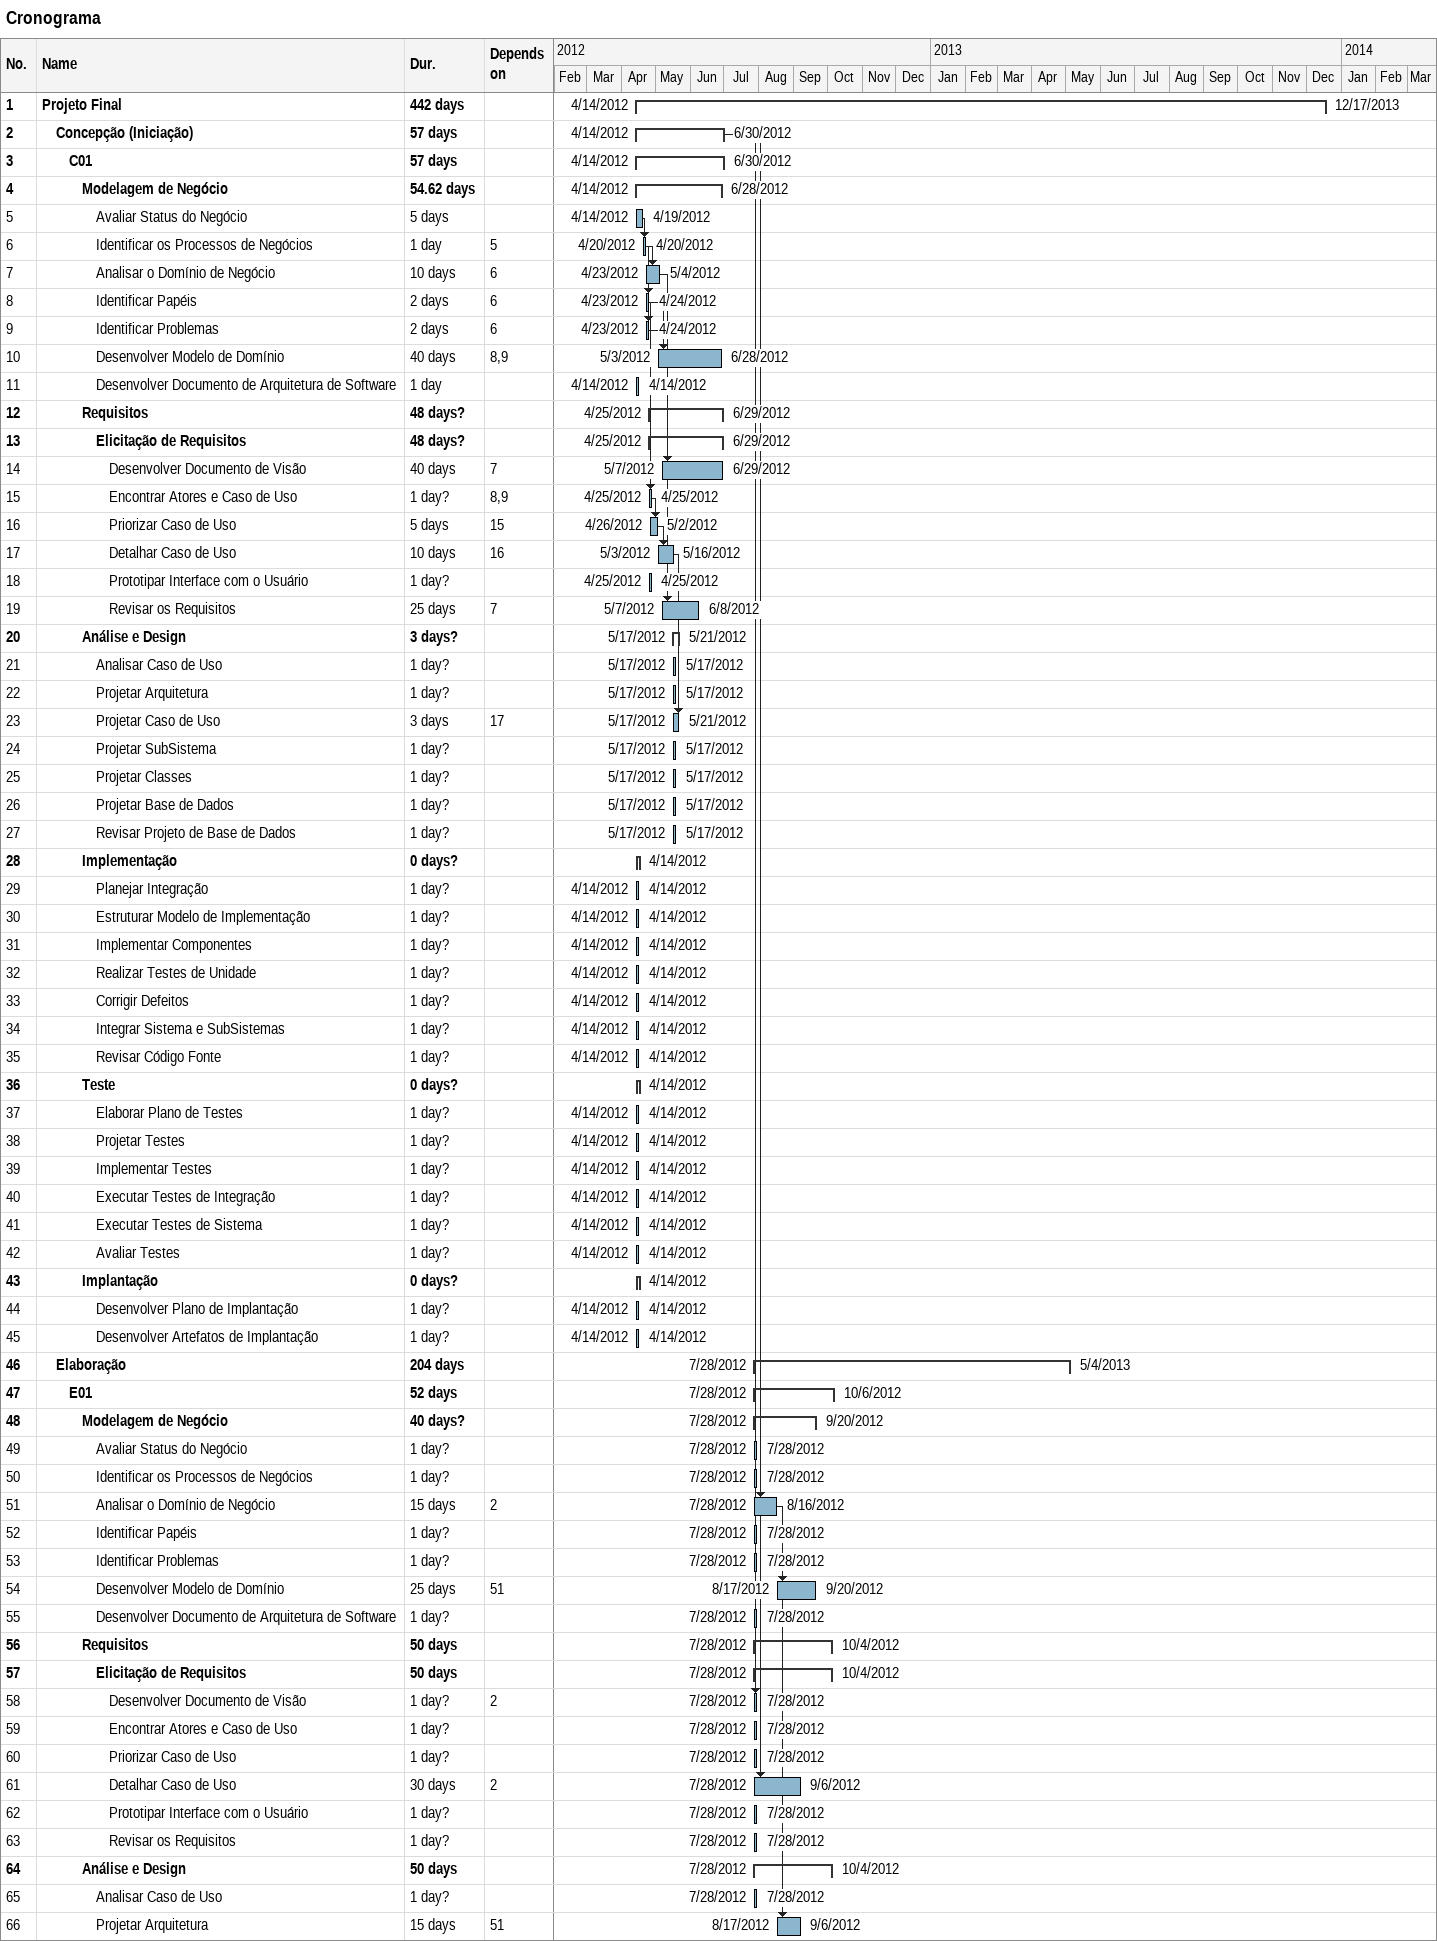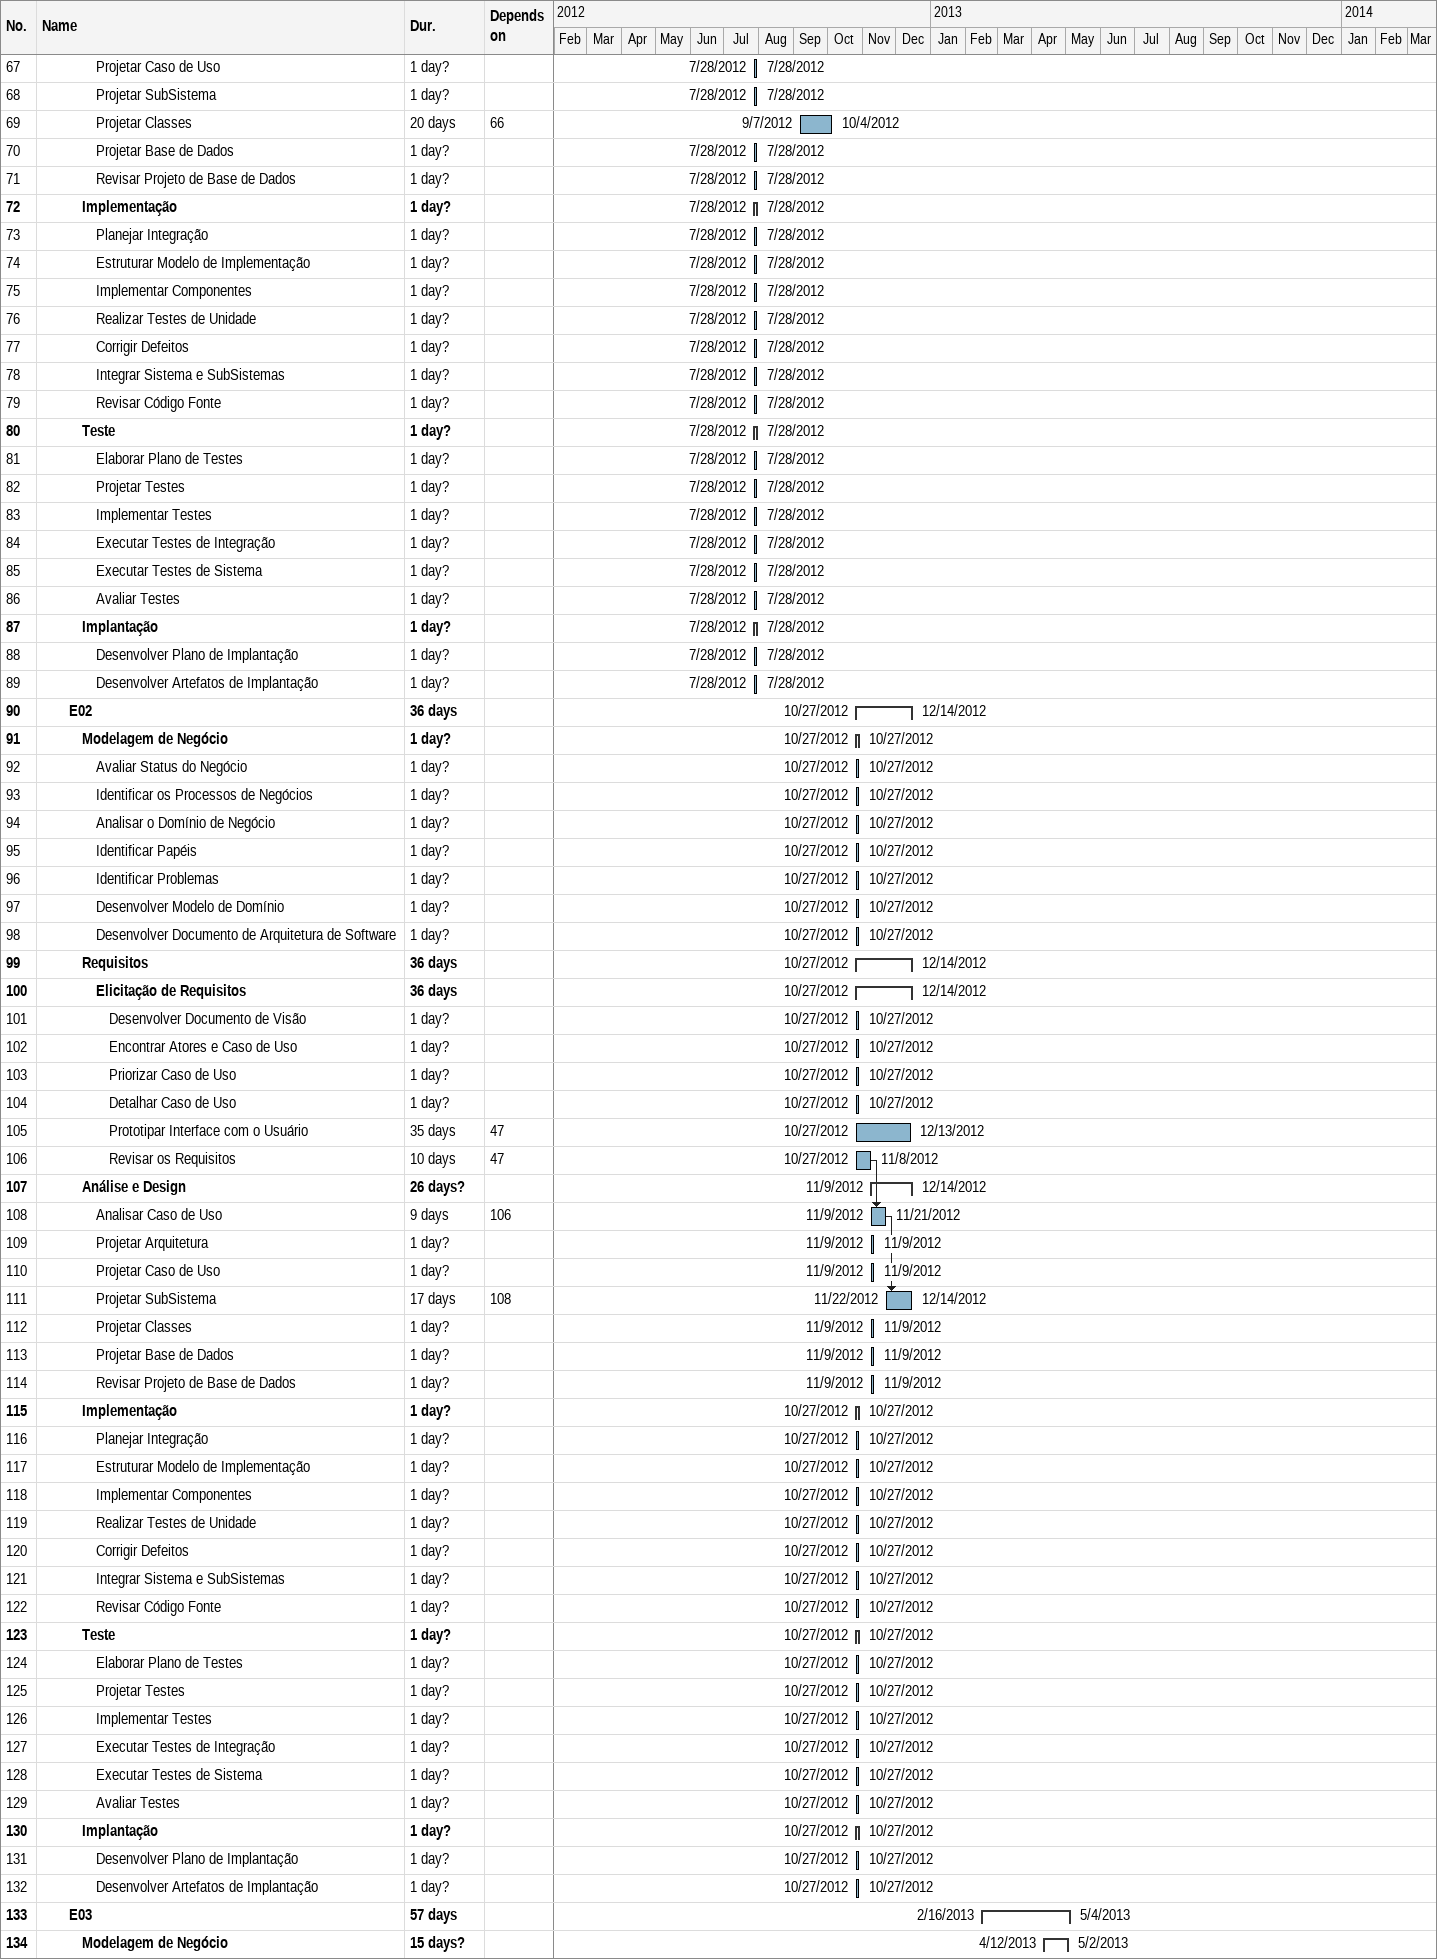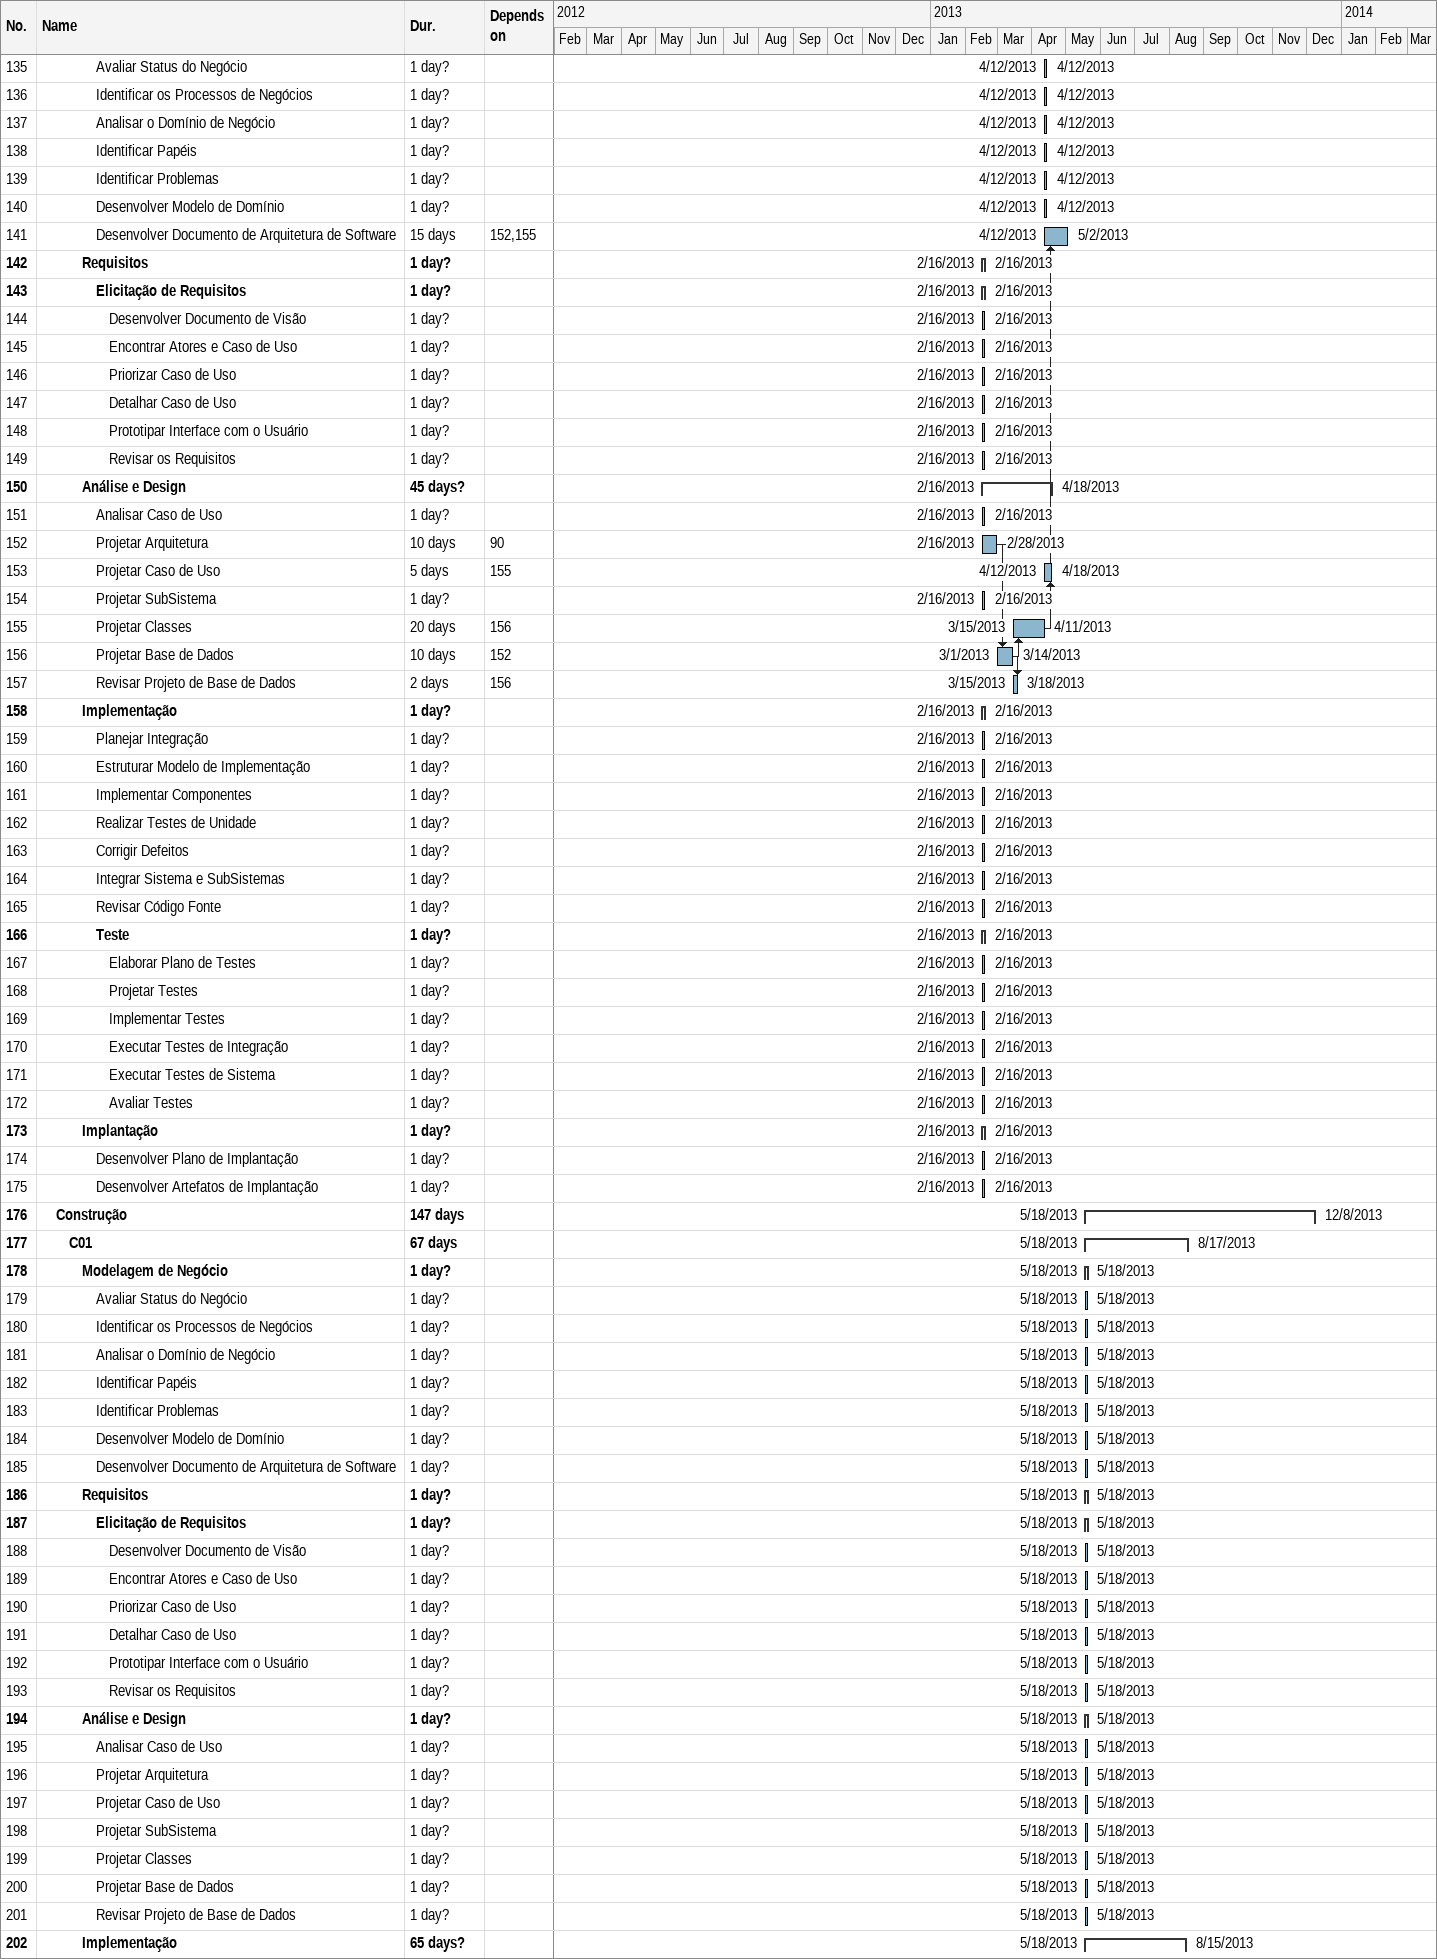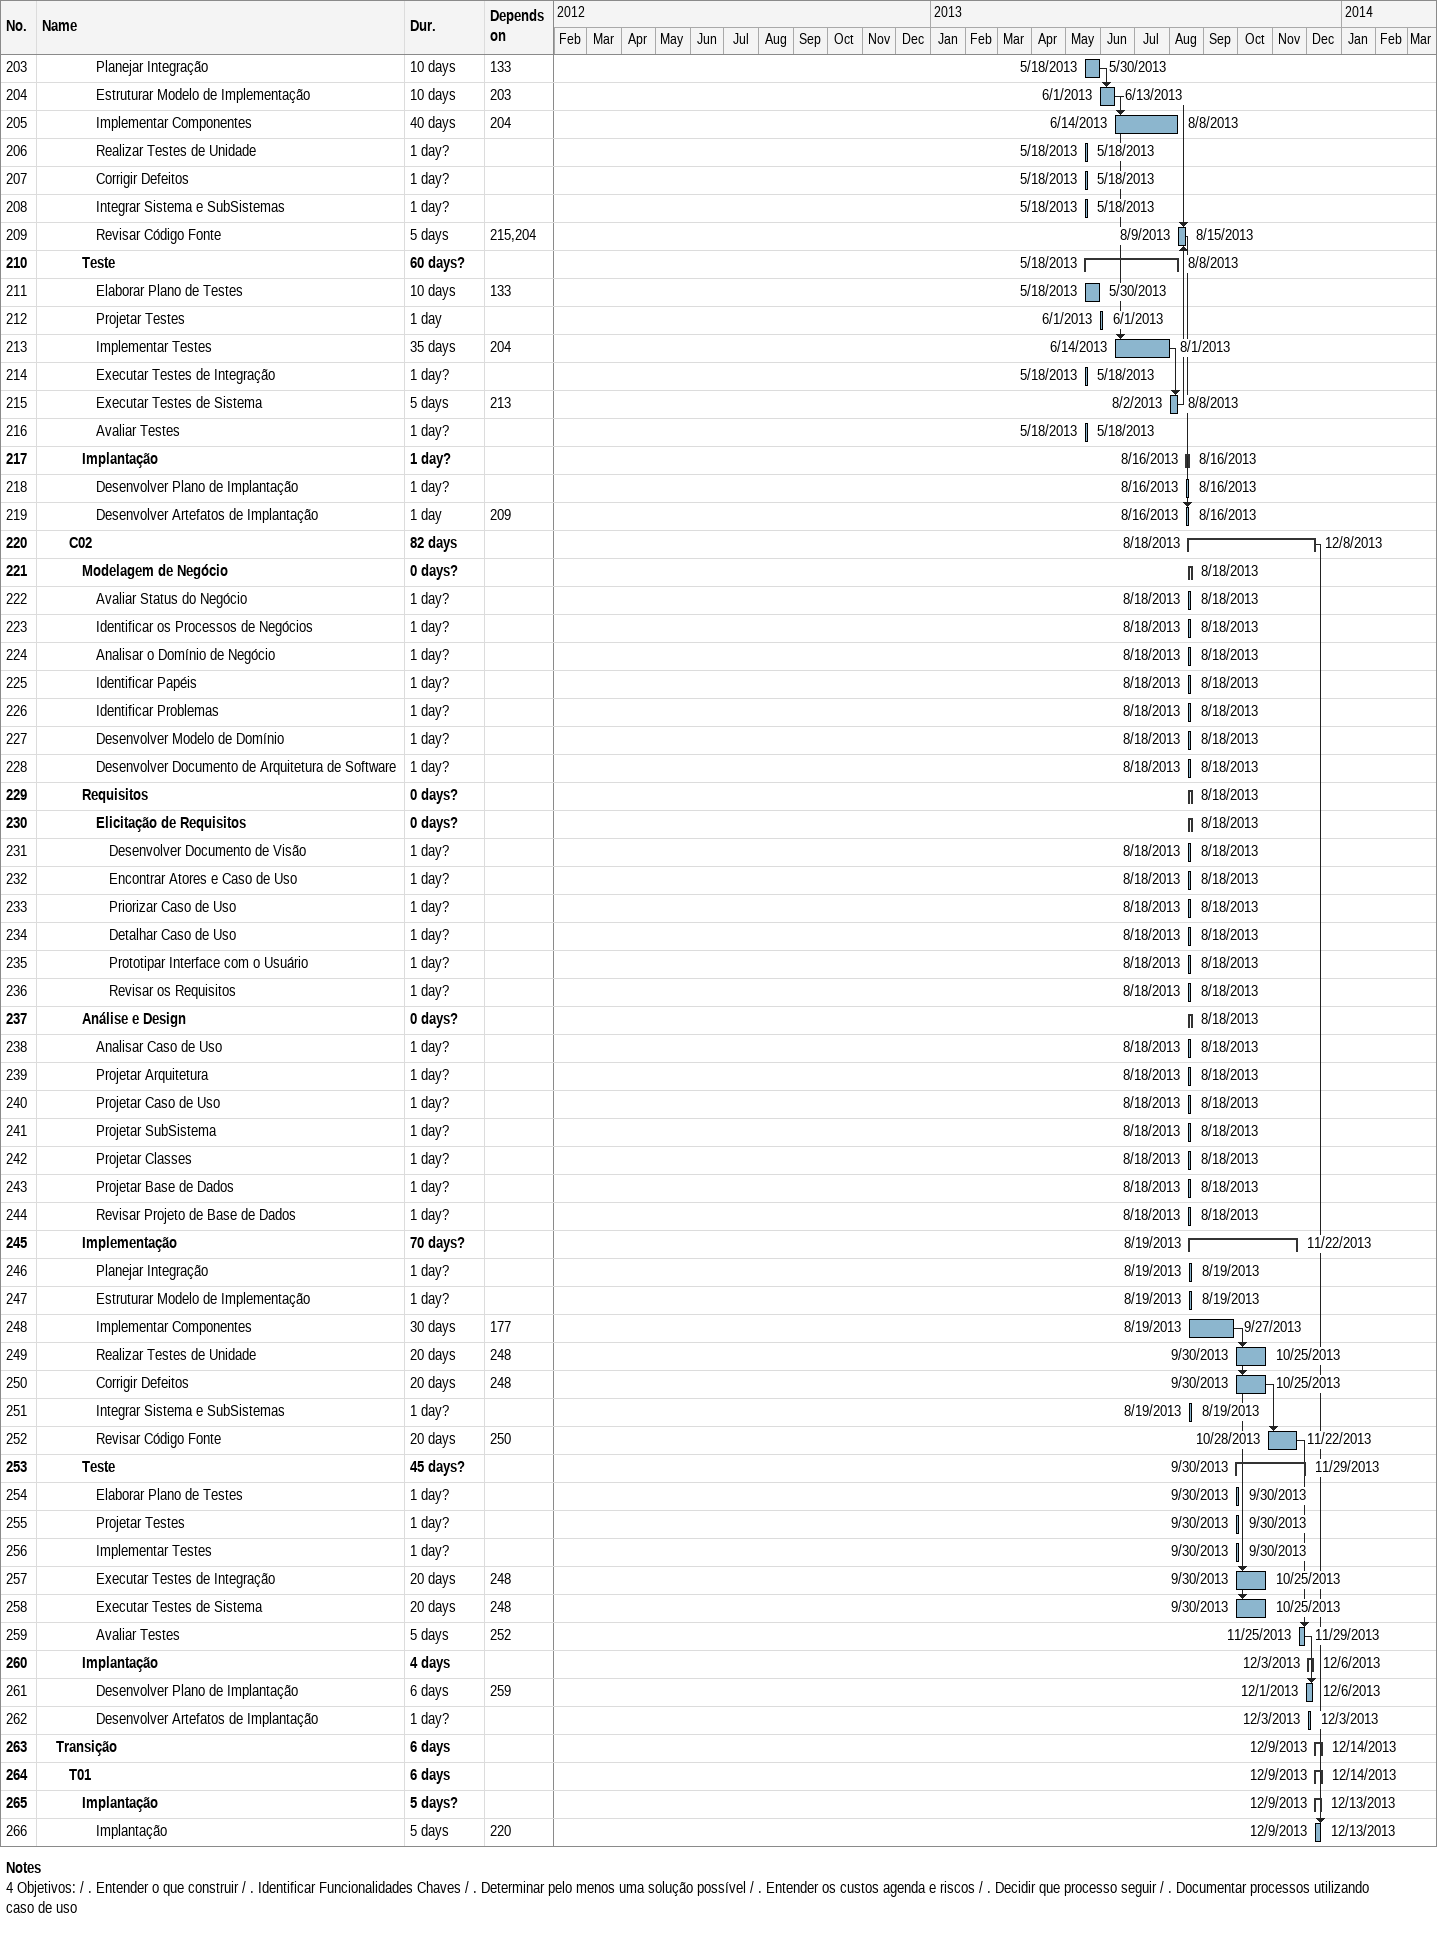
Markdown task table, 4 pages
Cronograma

| ID | Level | Task | Duration | Start | Finish | Predecessors |
|---|---|---|---|---|---|---|
| 1 | 1 | **Projeto Final** | 442d | 2012-04-14 | 2013-12-17 |  |
| 2 | 2 | **Concepção (Iniciação)** | 57d | 2012-04-14 | 2012-06-30 |  |
| 3 | 3 | **C01** | 57d | 2012-04-14 | 2012-06-30 |  |
| 4 | 4 | **Modelagem de Negócio** | 54.62d | 2012-04-14 | 2012-06-28 |  |
| 5 | 5 | Avaliar Status do Negócio | 5d | 2012-04-14 | 2012-04-19 |  |
| 6 | 5 | Identificar os Processos de Negócios | 1d | 2012-04-20 | 2012-04-20 | 5 |
| 7 | 5 | Analisar o Domínio de Negócio | 10d | 2012-04-23 | 2012-05-04 | 6 |
| 8 | 5 | Identificar Papéis | 2d | 2012-04-23 | 2012-04-24 | 6 |
| 9 | 5 | Identificar Problemas | 2d | 2012-04-23 | 2012-04-24 | 6 |
| 10 | 5 | Desenvolver Modelo de Domínio | 40d | 2012-05-03 | 2012-06-28 | 8, 9 |
| 11 | 5 | Desenvolver Documento de Arquitetura de Software | 1d | 2012-04-14 | 2012-04-14 |  |
| 12 | 4 | **Requisitos** | 48d? | 2012-04-25 | 2012-06-29 |  |
| 13 | 5 | **Elicitação de Requisitos** | 48d? | 2012-04-25 | 2012-06-29 |  |
| 14 | 6 | Desenvolver Documento de Visão | 40d | 2012-05-07 | 2012-06-29 | 7 |
| 15 | 6 | Encontrar Atores e Caso de Uso | 1d? | 2012-04-25 | 2012-04-25 | 8, 9 |
| 16 | 6 | Priorizar Caso de Uso | 5d | 2012-04-26 | 2012-05-02 | 15 |
| 17 | 6 | Detalhar Caso de Uso | 10d | 2012-05-03 | 2012-05-16 | 16 |
| 18 | 6 | Prototipar Interface com o Usuário | 1d? | 2012-04-25 | 2012-04-25 |  |
| 19 | 6 | Revisar os Requisitos | 25d | 2012-05-07 | 2012-06-08 | 7 |
| 20 | 4 | **Análise e Design** | 3d? | 2012-05-17 | 2012-05-21 |  |
| 21 | 5 | Analisar Caso de Uso | 1d? | 2012-05-17 | 2012-05-17 |  |
| 22 | 5 | Projetar Arquitetura | 1d? | 2012-05-17 | 2012-05-17 |  |
| 23 | 5 | Projetar Caso de Uso | 3d | 2012-05-17 | 2012-05-21 | 17 |
| 24 | 5 | Projetar SubSistema | 1d? | 2012-05-17 | 2012-05-17 |  |
| 25 | 5 | Projetar Classes | 1d? | 2012-05-17 | 2012-05-17 |  |
| 26 | 5 | Projetar Base de Dados | 1d? | 2012-05-17 | 2012-05-17 |  |
| 27 | 5 | Revisar Projeto de Base de Dados | 1d? | 2012-05-17 | 2012-05-17 |  |
| 28 | 4 | **Implementação** | 0d? | 2012-04-14 | 2012-04-14 |  |
| 29 | 5 | Planejar Integração | 1d? | 2012-04-14 | 2012-04-14 |  |
| 30 | 5 | Estruturar Modelo de Implementação | 1d? | 2012-04-14 | 2012-04-14 |  |
| 31 | 5 | Implementar Componentes | 1d? | 2012-04-14 | 2012-04-14 |  |
| 32 | 5 | Realizar Testes de Unidade | 1d? | 2012-04-14 | 2012-04-14 |  |
| 33 | 5 | Corrigir Defeitos | 1d? | 2012-04-14 | 2012-04-14 |  |
| 34 | 5 | Integrar Sistema e SubSistemas | 1d? | 2012-04-14 | 2012-04-14 |  |
| 35 | 5 | Revisar Código Fonte | 1d? | 2012-04-14 | 2012-04-14 |  |
| 36 | 4 | **Teste** | 0d? | 2012-04-14 | 2012-04-14 |  |
| 37 | 5 | Elaborar Plano de Testes | 1d? | 2012-04-14 | 2012-04-14 |  |
| 38 | 5 | Projetar Testes | 1d? | 2012-04-14 | 2012-04-14 |  |
| 39 | 5 | Implementar Testes | 1d? | 2012-04-14 | 2012-04-14 |  |
| 40 | 5 | Executar Testes de Integração | 1d? | 2012-04-14 | 2012-04-14 |  |
| 41 | 5 | Executar Testes de Sistema | 1d? | 2012-04-14 | 2012-04-14 |  |
| 42 | 5 | Avaliar Testes | 1d? | 2012-04-14 | 2012-04-14 |  |
| 43 | 4 | **Implantação** | 0d? | 2012-04-14 | 2012-04-14 |  |
| 44 | 5 | Desenvolver Plano de Implantação | 1d? | 2012-04-14 | 2012-04-14 |  |
| 45 | 5 | Desenvolver Artefatos de Implantação | 1d? | 2012-04-14 | 2012-04-14 |  |
| 46 | 2 | **Elaboração** | 204d | 2012-07-28 | 2013-05-04 |  |
| 47 | 3 | **E01** | 52d | 2012-07-28 | 2012-10-06 |  |
| 48 | 4 | **Modelagem de Negócio** | 40d? | 2012-07-28 | 2012-09-20 |  |
| 49 | 5 | Avaliar Status do Negócio | 1d? | 2012-07-28 | 2012-07-28 |  |
| 50 | 5 | Identificar os Processos de Negócios | 1d? | 2012-07-28 | 2012-07-28 |  |
| 51 | 5 | Analisar o Domínio de Negócio | 15d | 2012-07-28 | 2012-08-16 | 2 |
| 52 | 5 | Identificar Papéis | 1d? | 2012-07-28 | 2012-07-28 |  |
| 53 | 5 | Identificar Problemas | 1d? | 2012-07-28 | 2012-07-28 |  |
| 54 | 5 | Desenvolver Modelo de Domínio | 25d | 2012-08-17 | 2012-09-20 | 51 |
| 55 | 5 | Desenvolver Documento de Arquitetura de Software | 1d? | 2012-07-28 | 2012-07-28 |  |
| 56 | 4 | **Requisitos** | 50d | 2012-07-28 | 2012-10-04 |  |
| 57 | 5 | **Elicitação de Requisitos** | 50d | 2012-07-28 | 2012-10-04 |  |
| 58 | 6 | Desenvolver Documento de Visão | 1d? | 2012-07-28 | 2012-07-28 | 2 |
| 59 | 6 | Encontrar Atores e Caso de Uso | 1d? | 2012-07-28 | 2012-07-28 |  |
| 60 | 6 | Priorizar Caso de Uso | 1d? | 2012-07-28 | 2012-07-28 |  |
| 61 | 6 | Detalhar Caso de Uso | 30d | 2012-07-28 | 2012-09-06 | 2 |
| 62 | 6 | Prototipar Interface com o Usuário | 1d? | 2012-07-28 | 2012-07-28 |  |
| 63 | 6 | Revisar os Requisitos | 1d? | 2012-07-28 | 2012-07-28 |  |
| 64 | 4 | **Análise e Design** | 50d | 2012-07-28 | 2012-10-04 |  |
| 65 | 5 | Analisar Caso de Uso | 1d? | 2012-07-28 | 2012-07-28 |  |
| 66 | 5 | Projetar Arquitetura | 15d | 2012-08-17 | 2012-09-06 | 51 |
| 67 | 5 | Projetar Caso de Uso | 1d? | 2012-07-28 | 2012-07-28 |  |
| 68 | 5 | Projetar SubSistema | 1d? | 2012-07-28 | 2012-07-28 |  |
| 69 | 5 | Projetar Classes | 20d | 2012-09-07 | 2012-10-04 | 66 |
| 70 | 5 | Projetar Base de Dados | 1d? | 2012-07-28 | 2012-07-28 |  |
| 71 | 5 | Revisar Projeto de Base de Dados | 1d? | 2012-07-28 | 2012-07-28 |  |
| 72 | 4 | **Implementação** | 1d? | 2012-07-28 | 2012-07-28 |  |
| 73 | 5 | Planejar Integração | 1d? | 2012-07-28 | 2012-07-28 |  |
| 74 | 5 | Estruturar Modelo de Implementação | 1d? | 2012-07-28 | 2012-07-28 |  |
| 75 | 5 | Implementar Componentes | 1d? | 2012-07-28 | 2012-07-28 |  |
| 76 | 5 | Realizar Testes de Unidade | 1d? | 2012-07-28 | 2012-07-28 |  |
| 77 | 5 | Corrigir Defeitos | 1d? | 2012-07-28 | 2012-07-28 |  |
| 78 | 5 | Integrar Sistema e SubSistemas | 1d? | 2012-07-28 | 2012-07-28 |  |
| 79 | 5 | Revisar Código Fonte | 1d? | 2012-07-28 | 2012-07-28 |  |
| 80 | 4 | **Teste** | 1d? | 2012-07-28 | 2012-07-28 |  |
| 81 | 5 | Elaborar Plano de Testes | 1d? | 2012-07-28 | 2012-07-28 |  |
| 82 | 5 | Projetar Testes | 1d? | 2012-07-28 | 2012-07-28 |  |
| 83 | 5 | Implementar Testes | 1d? | 2012-07-28 | 2012-07-28 |  |
| 84 | 5 | Executar Testes de Integração | 1d? | 2012-07-28 | 2012-07-28 |  |
| 85 | 5 | Executar Testes de Sistema | 1d? | 2012-07-28 | 2012-07-28 |  |
| 86 | 5 | Avaliar Testes | 1d? | 2012-07-28 | 2012-07-28 |  |
| 87 | 4 | **Implantação** | 1d? | 2012-07-28 | 2012-07-28 |  |
| 88 | 5 | Desenvolver Plano de Implantação | 1d? | 2012-07-28 | 2012-07-28 |  |
| 89 | 5 | Desenvolver Artefatos de Implantação | 1d? | 2012-07-28 | 2012-07-28 |  |
| 90 | 3 | **E02** | 36d | 2012-10-27 | 2012-12-14 |  |
| 91 | 4 | **Modelagem de Negócio** | 1d? | 2012-10-27 | 2012-10-27 |  |
| 92 | 5 | Avaliar Status do Negócio | 1d? | 2012-10-27 | 2012-10-27 |  |
| 93 | 5 | Identificar os Processos de Negócios | 1d? | 2012-10-27 | 2012-10-27 |  |
| 94 | 5 | Analisar o Domínio de Negócio | 1d? | 2012-10-27 | 2012-10-27 |  |
| 95 | 5 | Identificar Papéis | 1d? | 2012-10-27 | 2012-10-27 |  |
| 96 | 5 | Identificar Problemas | 1d? | 2012-10-27 | 2012-10-27 |  |
| 97 | 5 | Desenvolver Modelo de Domínio | 1d? | 2012-10-27 | 2012-10-27 |  |
| 98 | 5 | Desenvolver Documento de Arquitetura de Software | 1d? | 2012-10-27 | 2012-10-27 |  |
| 99 | 4 | **Requisitos** | 36d | 2012-10-27 | 2012-12-14 |  |
| 100 | 5 | **Elicitação de Requisitos** | 36d | 2012-10-27 | 2012-12-14 |  |
| 101 | 6 | Desenvolver Documento de Visão | 1d? | 2012-10-27 | 2012-10-27 |  |
| 102 | 6 | Encontrar Atores e Caso de Uso | 1d? | 2012-10-27 | 2012-10-27 |  |
| 103 | 6 | Priorizar Caso de Uso | 1d? | 2012-10-27 | 2012-10-27 |  |
| 104 | 6 | Detalhar Caso de Uso | 1d? | 2012-10-27 | 2012-10-27 |  |
| 105 | 6 | Prototipar Interface com o Usuário | 35d | 2012-10-27 | 2012-12-13 | 47 |
| 106 | 6 | Revisar os Requisitos | 10d | 2012-10-27 | 2012-11-08 | 47 |
| 107 | 4 | **Análise e Design** | 26d? | 2012-11-09 | 2012-12-14 |  |
| 108 | 5 | Analisar Caso de Uso | 9d | 2012-11-09 | 2012-11-21 | 106 |
| 109 | 5 | Projetar Arquitetura | 1d? | 2012-11-09 | 2012-11-09 |  |
| 110 | 5 | Projetar Caso de Uso | 1d? | 2012-11-09 | 2012-11-09 |  |
| 111 | 5 | Projetar SubSistema | 17d | 2012-11-22 | 2012-12-14 | 108 |
| 112 | 5 | Projetar Classes | 1d? | 2012-11-09 | 2012-11-09 |  |
| 113 | 5 | Projetar Base de Dados | 1d? | 2012-11-09 | 2012-11-09 |  |
| 114 | 5 | Revisar Projeto de Base de Dados | 1d? | 2012-11-09 | 2012-11-09 |  |
| 115 | 4 | **Implementação** | 1d? | 2012-10-27 | 2012-10-27 |  |
| 116 | 5 | Planejar Integração | 1d? | 2012-10-27 | 2012-10-27 |  |
| 117 | 5 | Estruturar Modelo de Implementação | 1d? | 2012-10-27 | 2012-10-27 |  |
| 118 | 5 | Implementar Componentes | 1d? | 2012-10-27 | 2012-10-27 |  |
| 119 | 5 | Realizar Testes de Unidade | 1d? | 2012-10-27 | 2012-10-27 |  |
| 120 | 5 | Corrigir Defeitos | 1d? | 2012-10-27 | 2012-10-27 |  |
| 121 | 5 | Integrar Sistema e SubSistemas | 1d? | 2012-10-27 | 2012-10-27 |  |
| 122 | 5 | Revisar Código Fonte | 1d? | 2012-10-27 | 2012-10-27 |  |
| 123 | 4 | **Teste** | 1d? | 2012-10-27 | 2012-10-27 |  |
| 124 | 5 | Elaborar Plano de Testes | 1d? | 2012-10-27 | 2012-10-27 |  |
| 125 | 5 | Projetar Testes | 1d? | 2012-10-27 | 2012-10-27 |  |
| 126 | 5 | Implementar Testes | 1d? | 2012-10-27 | 2012-10-27 |  |
| 127 | 5 | Executar Testes de Integração | 1d? | 2012-10-27 | 2012-10-27 |  |
| 128 | 5 | Executar Testes de Sistema | 1d? | 2012-10-27 | 2012-10-27 |  |
| 129 | 5 | Avaliar Testes | 1d? | 2012-10-27 | 2012-10-27 |  |
| 130 | 4 | **Implantação** | 1d? | 2012-10-27 | 2012-10-27 |  |
| 131 | 5 | Desenvolver Plano de Implantação | 1d? | 2012-10-27 | 2012-10-27 |  |
| 132 | 5 | Desenvolver Artefatos de Implantação | 1d? | 2012-10-27 | 2012-10-27 |  |
| 133 | 3 | **E03** | 57d | 2013-02-16 | 2013-05-04 |  |
| 134 | 4 | **Modelagem de Negócio** | 15d? | 2013-04-12 | 2013-05-02 |  |
| 135 | 5 | Avaliar Status do Negócio | 1d? | 2013-04-12 | 2013-04-12 |  |
| 136 | 5 | Identificar os Processos de Negócios | 1d? | 2013-04-12 | 2013-04-12 |  |
| 137 | 5 | Analisar o Domínio de Negócio | 1d? | 2013-04-12 | 2013-04-12 |  |
| 138 | 5 | Identificar Papéis | 1d? | 2013-04-12 | 2013-04-12 |  |
| 139 | 5 | Identificar Problemas | 1d? | 2013-04-12 | 2013-04-12 |  |
| 140 | 5 | Desenvolver Modelo de Domínio | 1d? | 2013-04-12 | 2013-04-12 |  |
| 141 | 5 | Desenvolver Documento de Arquitetura de Software | 15d | 2013-04-12 | 2013-05-02 | 152, 155 |
| 142 | 4 | **Requisitos** | 1d? | 2013-02-16 | 2013-02-16 |  |
| 143 | 5 | **Elicitação de Requisitos** | 1d? | 2013-02-16 | 2013-02-16 |  |
| 144 | 6 | Desenvolver Documento de Visão | 1d? | 2013-02-16 | 2013-02-16 |  |
| 145 | 6 | Encontrar Atores e Caso de Uso | 1d? | 2013-02-16 | 2013-02-16 |  |
| 146 | 6 | Priorizar Caso de Uso | 1d? | 2013-02-16 | 2013-02-16 |  |
| 147 | 6 | Detalhar Caso de Uso | 1d? | 2013-02-16 | 2013-02-16 |  |
| 148 | 6 | Prototipar Interface com o Usuário | 1d? | 2013-02-16 | 2013-02-16 |  |
| 149 | 6 | Revisar os Requisitos | 1d? | 2013-02-16 | 2013-02-16 |  |
| 150 | 4 | **Análise e Design** | 45d? | 2013-02-16 | 2013-04-18 |  |
| 151 | 5 | Analisar Caso de Uso | 1d? | 2013-02-16 | 2013-02-16 |  |
| 152 | 5 | Projetar Arquitetura | 10d | 2013-02-16 | 2013-02-28 | 90 |
| 153 | 5 | Projetar Caso de Uso | 5d | 2013-04-12 | 2013-04-18 | 155 |
| 154 | 5 | Projetar SubSistema | 1d? | 2013-02-16 | 2013-02-16 |  |
| 155 | 5 | Projetar Classes | 20d | 2013-03-15 | 2013-04-11 | 156 |
| 156 | 5 | Projetar Base de Dados | 10d | 2013-03-01 | 2013-03-14 | 152 |
| 157 | 5 | Revisar Projeto de Base de Dados | 2d | 2013-03-15 | 2013-03-18 | 156 |
| 158 | 4 | **Implementação** | 1d? | 2013-02-16 | 2013-02-16 |  |
| 159 | 5 | Planejar Integração | 1d? | 2013-02-16 | 2013-02-16 |  |
| 160 | 5 | Estruturar Modelo de Implementação | 1d? | 2013-02-16 | 2013-02-16 |  |
| 161 | 5 | Implementar Componentes | 1d? | 2013-02-16 | 2013-02-16 |  |
| 162 | 5 | Realizar Testes de Unidade | 1d? | 2013-02-16 | 2013-02-16 |  |
| 163 | 5 | Corrigir Defeitos | 1d? | 2013-02-16 | 2013-02-16 |  |
| 164 | 5 | Integrar Sistema e SubSistemas | 1d? | 2013-02-16 | 2013-02-16 |  |
| 165 | 5 | Revisar Código Fonte | 1d? | 2013-02-16 | 2013-02-16 |  |
| 166 | 5 | **Teste** | 1d? | 2013-02-16 | 2013-02-16 |  |
| 167 | 6 | Elaborar Plano de Testes | 1d? | 2013-02-16 | 2013-02-16 |  |
| 168 | 6 | Projetar Testes | 1d? | 2013-02-16 | 2013-02-16 |  |
| 169 | 6 | Implementar Testes | 1d? | 2013-02-16 | 2013-02-16 |  |
| 170 | 6 | Executar Testes de Integração | 1d? | 2013-02-16 | 2013-02-16 |  |
| 171 | 6 | Executar Testes de Sistema | 1d? | 2013-02-16 | 2013-02-16 |  |
| 172 | 6 | Avaliar Testes | 1d? | 2013-02-16 | 2013-02-16 |  |
| 173 | 4 | **Implantação** | 1d? | 2013-02-16 | 2013-02-16 |  |
| 174 | 5 | Desenvolver Plano de Implantação | 1d? | 2013-02-16 | 2013-02-16 |  |
| 175 | 5 | Desenvolver Artefatos de Implantação | 1d? | 2013-02-16 | 2013-02-16 |  |
| 176 | 2 | **Construção** | 147d | 2013-05-18 | 2013-12-08 |  |
| 177 | 3 | **C01** | 67d | 2013-05-18 | 2013-08-17 |  |
| 178 | 4 | **Modelagem de Negócio** | 1d? | 2013-05-18 | 2013-05-18 |  |
| 179 | 5 | Avaliar Status do Negócio | 1d? | 2013-05-18 | 2013-05-18 |  |
| 180 | 5 | Identificar os Processos de Negócios | 1d? | 2013-05-18 | 2013-05-18 |  |
| 181 | 5 | Analisar o Domínio de Negócio | 1d? | 2013-05-18 | 2013-05-18 |  |
| 182 | 5 | Identificar Papéis | 1d? | 2013-05-18 | 2013-05-18 |  |
| 183 | 5 | Identificar Problemas | 1d? | 2013-05-18 | 2013-05-18 |  |
| 184 | 5 | Desenvolver Modelo de Domínio | 1d? | 2013-05-18 | 2013-05-18 |  |
| 185 | 5 | Desenvolver Documento de Arquitetura de Software | 1d? | 2013-05-18 | 2013-05-18 |  |
| 186 | 4 | **Requisitos** | 1d? | 2013-05-18 | 2013-05-18 |  |
| 187 | 5 | **Elicitação de Requisitos** | 1d? | 2013-05-18 | 2013-05-18 |  |
| 188 | 6 | Desenvolver Documento de Visão | 1d? | 2013-05-18 | 2013-05-18 |  |
| 189 | 6 | Encontrar Atores e Caso de Uso | 1d? | 2013-05-18 | 2013-05-18 |  |
| 190 | 6 | Priorizar Caso de Uso | 1d? | 2013-05-18 | 2013-05-18 |  |
| 191 | 6 | Detalhar Caso de Uso | 1d? | 2013-05-18 | 2013-05-18 |  |
| 192 | 6 | Prototipar Interface com o Usuário | 1d? | 2013-05-18 | 2013-05-18 |  |
| 193 | 6 | Revisar os Requisitos | 1d? | 2013-05-18 | 2013-05-18 |  |
| 194 | 4 | **Análise e Design** | 1d? | 2013-05-18 | 2013-05-18 |  |
| 195 | 5 | Analisar Caso de Uso | 1d? | 2013-05-18 | 2013-05-18 |  |
| 196 | 5 | Projetar Arquitetura | 1d? | 2013-05-18 | 2013-05-18 |  |
| 197 | 5 | Projetar Caso de Uso | 1d? | 2013-05-18 | 2013-05-18 |  |
| 198 | 5 | Projetar SubSistema | 1d? | 2013-05-18 | 2013-05-18 |  |
| 199 | 5 | Projetar Classes | 1d? | 2013-05-18 | 2013-05-18 |  |
| 200 | 5 | Projetar Base de Dados | 1d? | 2013-05-18 | 2013-05-18 |  |
| 201 | 5 | Revisar Projeto de Base de Dados | 1d? | 2013-05-18 | 2013-05-18 |  |
| 202 | 4 | **Implementação** | 65d? | 2013-05-18 | 2013-08-15 |  |
| 203 | 5 | Planejar Integração | 10d | 2013-05-18 | 2013-05-30 | 133 |
| 204 | 5 | Estruturar Modelo de Implementação | 10d | 2013-06-01 | 2013-06-13 | 203 |
| 205 | 5 | Implementar Componentes | 40d | 2013-06-14 | 2013-08-08 | 204 |
| 206 | 5 | Realizar Testes de Unidade | 1d? | 2013-05-18 | 2013-05-18 |  |
| 207 | 5 | Corrigir Defeitos | 1d? | 2013-05-18 | 2013-05-18 |  |
| 208 | 5 | Integrar Sistema e SubSistemas | 1d? | 2013-05-18 | 2013-05-18 |  |
| 209 | 5 | Revisar Código Fonte | 5d | 2013-08-09 | 2013-08-15 | 215, 204 |
| 210 | 4 | **Teste** | 60d? | 2013-05-18 | 2013-08-08 |  |
| 211 | 5 | Elaborar Plano de Testes | 10d | 2013-05-18 | 2013-05-30 | 133 |
| 212 | 5 | Projetar Testes | 1d | 2013-06-01 | 2013-06-01 |  |
| 213 | 5 | Implementar Testes | 35d | 2013-06-14 | 2013-08-01 | 204 |
| 214 | 5 | Executar Testes de Integração | 1d? | 2013-05-18 | 2013-05-18 |  |
| 215 | 5 | Executar Testes de Sistema | 5d | 2013-08-02 | 2013-08-08 | 213 |
| 216 | 5 | Avaliar Testes | 1d? | 2013-05-18 | 2013-05-18 |  |
| 217 | 4 | **Implantação** | 1d? | 2013-08-16 | 2013-08-16 |  |
| 218 | 5 | Desenvolver Plano de Implantação | 1d? | 2013-08-16 | 2013-08-16 |  |
| 219 | 5 | Desenvolver Artefatos de Implantação | 1d | 2013-08-16 | 2013-08-16 | 209 |
| 220 | 3 | **C02** | 82d | 2013-08-18 | 2013-12-08 |  |
| 221 | 4 | **Modelagem de Negócio** | 0d? | 2013-08-18 | 2013-08-18 |  |
| 222 | 5 | Avaliar Status do Negócio | 1d? | 2013-08-18 | 2013-08-18 |  |
| 223 | 5 | Identificar os Processos de Negócios | 1d? | 2013-08-18 | 2013-08-18 |  |
| 224 | 5 | Analisar o Domínio de Negócio | 1d? | 2013-08-18 | 2013-08-18 |  |
| 225 | 5 | Identificar Papéis | 1d? | 2013-08-18 | 2013-08-18 |  |
| 226 | 5 | Identificar Problemas | 1d? | 2013-08-18 | 2013-08-18 |  |
| 227 | 5 | Desenvolver Modelo de Domínio | 1d? | 2013-08-18 | 2013-08-18 |  |
| 228 | 5 | Desenvolver Documento de Arquitetura de Software | 1d? | 2013-08-18 | 2013-08-18 |  |
| 229 | 4 | **Requisitos** | 0d? | 2013-08-18 | 2013-08-18 |  |
| 230 | 5 | **Elicitação de Requisitos** | 0d? | 2013-08-18 | 2013-08-18 |  |
| 231 | 6 | Desenvolver Documento de Visão | 1d? | 2013-08-18 | 2013-08-18 |  |
| 232 | 6 | Encontrar Atores e Caso de Uso | 1d? | 2013-08-18 | 2013-08-18 |  |
| 233 | 6 | Priorizar Caso de Uso | 1d? | 2013-08-18 | 2013-08-18 |  |
| 234 | 6 | Detalhar Caso de Uso | 1d? | 2013-08-18 | 2013-08-18 |  |
| 235 | 6 | Prototipar Interface com o Usuário | 1d? | 2013-08-18 | 2013-08-18 |  |
| 236 | 6 | Revisar os Requisitos | 1d? | 2013-08-18 | 2013-08-18 |  |
| 237 | 4 | **Análise e Design** | 0d? | 2013-08-18 | 2013-08-18 |  |
| 238 | 5 | Analisar Caso de Uso | 1d? | 2013-08-18 | 2013-08-18 |  |
| 239 | 5 | Projetar Arquitetura | 1d? | 2013-08-18 | 2013-08-18 |  |
| 240 | 5 | Projetar Caso de Uso | 1d? | 2013-08-18 | 2013-08-18 |  |
| 241 | 5 | Projetar SubSistema | 1d? | 2013-08-18 | 2013-08-18 |  |
| 242 | 5 | Projetar Classes | 1d? | 2013-08-18 | 2013-08-18 |  |
| 243 | 5 | Projetar Base de Dados | 1d? | 2013-08-18 | 2013-08-18 |  |
| 244 | 5 | Revisar Projeto de Base de Dados | 1d? | 2013-08-18 | 2013-08-18 |  |
| 245 | 4 | **Implementação** | 70d? | 2013-08-19 | 2013-11-22 |  |
| 246 | 5 | Planejar Integração | 1d? | 2013-08-19 | 2013-08-19 |  |
| 247 | 5 | Estruturar Modelo de Implementação | 1d? | 2013-08-19 | 2013-08-19 |  |
| 248 | 5 | Implementar Componentes | 30d | 2013-08-19 | 2013-09-27 | 177 |
| 249 | 5 | Realizar Testes de Unidade | 20d | 2013-09-30 | 2013-10-25 | 248 |
| 250 | 5 | Corrigir Defeitos | 20d | 2013-09-30 | 2013-10-25 | 248 |
| 251 | 5 | Integrar Sistema e SubSistemas | 1d? | 2013-08-19 | 2013-08-19 |  |
| 252 | 5 | Revisar Código Fonte | 20d | 2013-10-28 | 2013-11-22 | 250 |
| 253 | 4 | **Teste** | 45d? | 2013-09-30 | 2013-11-29 |  |
| 254 | 5 | Elaborar Plano de Testes | 1d? | 2013-09-30 | 2013-09-30 |  |
| 255 | 5 | Projetar Testes | 1d? | 2013-09-30 | 2013-09-30 |  |
| 256 | 5 | Implementar Testes | 1d? | 2013-09-30 | 2013-09-30 |  |
| 257 | 5 | Executar Testes de Integração | 20d | 2013-09-30 | 2013-10-25 | 248 |
| 258 | 5 | Executar Testes de Sistema | 20d | 2013-09-30 | 2013-10-25 | 248 |
| 259 | 5 | Avaliar Testes | 5d | 2013-11-25 | 2013-11-29 | 252 |
| 260 | 4 | **Implantação** | 4d | 2013-12-03 | 2013-12-06 |  |
| 261 | 5 | Desenvolver Plano de Implantação | 6d | 2013-12-01 | 2013-12-06 | 259 |
| 262 | 5 | Desenvolver Artefatos de Implantação | 1d? | 2013-12-03 | 2013-12-03 |  |
| 263 | 2 | **Transição** | 6d | 2013-12-09 | 2013-12-14 |  |
| 264 | 3 | **T01** | 6d | 2013-12-09 | 2013-12-14 |  |
| 265 | 4 | **Implantação** | 5d? | 2013-12-09 | 2013-12-13 |  |
| 266 | 5 | Implantação | 5d | 2013-12-09 | 2013-12-13 | 220 |

Notes
- 4: Objetivos: / . Entender o que construir / . Identificar Funcionalidades Chaves / . Determinar pelo menos uma solução possível / . Entender os custos agenda e riscos / . Decidir que processo seguir / . Documentar processos utilizando caso de uso
